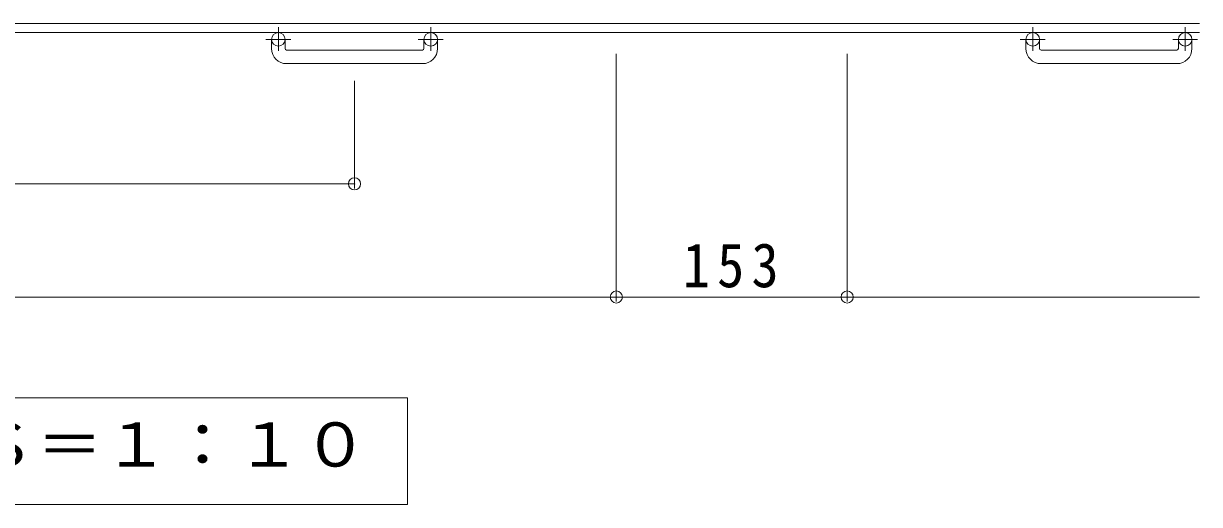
# Model space of a CAD drawing. Units: millimetres at full size, sheet at 1:10; details may follow other scales. Extents: x -1644 to 1842, y -1350 to 1326.
# Drawn here: x -804 to -24, y 335 to 653 of the extents above; entities that cross this region are included whole.
import ezdxf
from ezdxf.enums import TextEntityAlignment as Align

# ---------------------------------------------------------------- set-up
doc = ezdxf.new("R2010")
doc.units = ezdxf.units.MM
doc.header["$LTSCALE"] = 10
doc.header["$PDMODE"] = 32
doc.header["$PDSIZE"] = 8
doc.linetypes.add('CHAIN1', pattern=[8, 5, -1, 1, -1])
doc.layers.add('C-1', color=2, linetype='Continuous', lineweight=9)
doc.layers.add('C-4', color=7, linetype='Continuous', lineweight=9)
doc.styles.add('ＭＳ ゴシック', font='')
doc.styles.get('ＭＳ ゴシック').set_extended_font_data('MS Gothic')

msp = doc.modelspace()

# ---------------------------------------------------------------- linework, layer by layer
at = {"layer": 'C-1'}
for p, q in [((-24.14, 653.37), (-1644.14, 653.37)), ((-24.14, 647.37), (-1644.14, 647.37)), ((-639.14, 636.77), (-639.14, 642.87)), ((-630.14, 636.77), (-630.14, 642.87)), ((-538.14, 636.77), (-538.14, 642.87)), ((-529.14, 636.77), (-529.14, 642.87)), ((-139.14, 636.77), (-139.14, 642.87)), ((-130.14, 636.77), (-130.14, 642.87)), ((-38.14, 636.77), (-38.14, 642.87)), ((-29.14, 636.77), (-29.14, 642.87)), ((-629.14, 635.77), (-539.14, 635.77)), ((-129.14, 635.77), (-39.14, 635.77)), ((-539.14, 626.77), (-629.14, 626.77)), ((-39.14, 626.77), (-129.14, 626.77))]:
    msp.add_line(p, q, dxfattribs=at)
at = {"layer": 'C-1', "linetype": 'CHAIN1'}
for p, q in [((-634.64, 650.98), (-634.64, 635.38)), ((-533.64, 650.98), (-533.64, 635.38)), ((-134.64, 650.98), (-134.64, 635.38)), ((-33.64, 650.98), (-33.64, 635.38)), ((-626.48, 642.87), (-642.88, 642.87)), ((-525.48, 642.87), (-541.89, 642.87)), ((-126.48, 642.87), (-142.88, 642.87)), ((-25.48, 642.87), (-41.88, 642.87))]:
    msp.add_line(p, q, dxfattribs=at)
at = {"layer": 'C-1'}
for centre in [(-634.64, 642.87), (-533.64, 642.87), (-134.64, 642.87), (-33.64, 642.87)]:
    msp.add_circle(centre, 4.5, dxfattribs=at)
for centre, radius, start, end in [((-629.14, 636.77), 10, 180, 270), ((-629.14, 636.77), 1, 180, 270), ((-539.14, 636.77), 10, 270, 0), ((-539.14, 636.77), 1, 270, 0), ((-129.14, 636.77), 10, 180, 270), ((-129.14, 636.77), 1, 180, 270), ((-39.14, 636.77), 10, 270, 0), ((-39.14, 636.77), 1, 270, 0)]:
    msp.add_arc(centre, radius, start, end, dxfattribs=at)
at = {"layer": 'C-4'}
for p, q in [((-410.64, 469.13), (-410.64, 633.23)), ((-257.64, 469.13), (-257.64, 633.23)), ((-584.14, 544.13), (-584.14, 615.28)), ((-1084.14, 547.13), (-584.14, 547.13)), ((-1257.64, 472.13), (-410.64, 472.13)), ((-410.64, 472.13), (-257.64, 472.13)), ((-257.64, 472.13), (-24.14, 472.13))]:
    msp.add_line(p, q, dxfattribs=at)
msp.add_lwpolyline([(-1119.27, 405.24), (-1119.27, 334.64), (-549.01, 334.64), (-549.01, 405.24)], close=True, dxfattribs=at)
for p in [(-584.14, 547.13), (-410.64, 472.13), (-257.64, 472.13)]:
    msp.add_point(p, dxfattribs=at)

# ---------------------------------------------------------------- texts
at = {"layer": 'C-4', "color": 2, "style": 'ＭＳ ゴシック', "width": 1.1}
msp.add_text('平面詳細図\u3000Ｓ＝１：１０', height=29.33, dxfattribs=at).set_placement((-1102.98, 350.93), align=Align.BOTTOM_LEFT)
at = {"layer": 'C-4', "color": 2, "insert": (-366.64, 478.13), "char_height": 29.33, "attachment_point": 7, "style": 'ＭＳ ゴシック'}
msp.add_mtext('\\T1.27;\\W0.9;153', dxfattribs=at)

doc.saveas('drawing.dxf')
